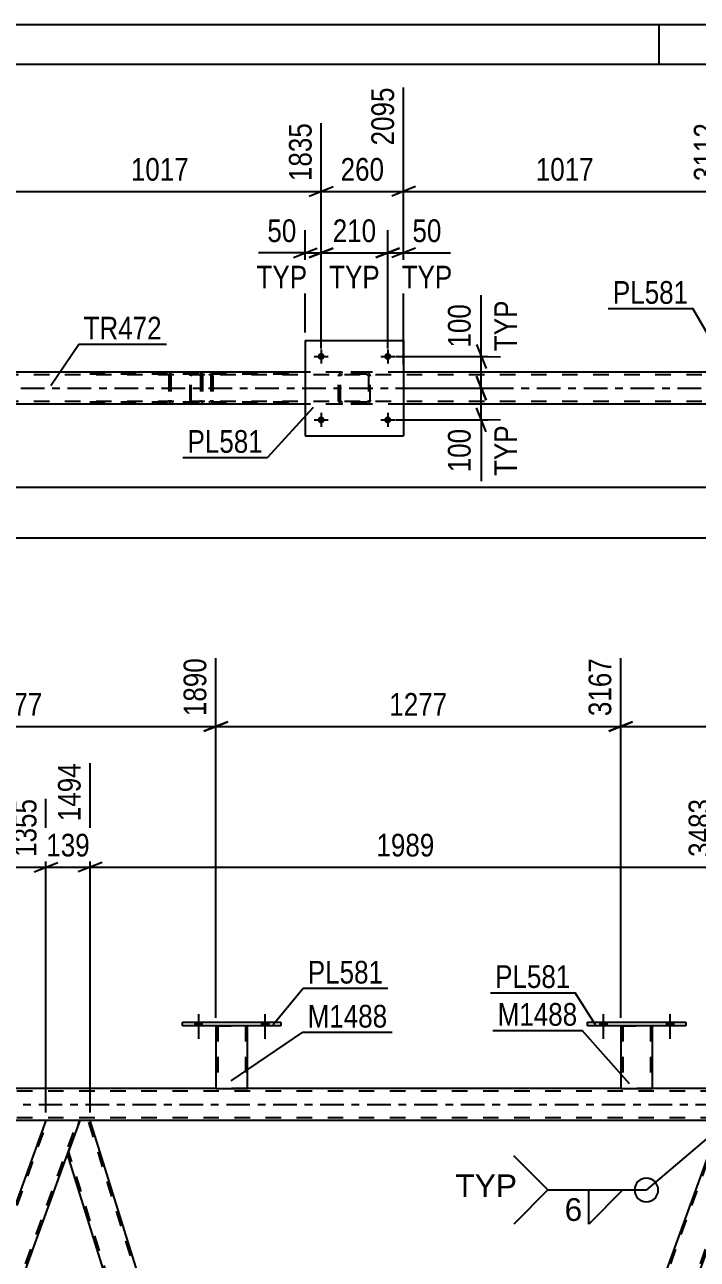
# Model space of a CAD drawing. Header units: millimetres. Extents: x 0 to 841, y 0 to 594.
# Drawn here: x 130.9 to 215.8, y 438.3 to 594 of the extents above; entities that cross this region are included whole.
import ezdxf

# ---------------------------------------------------------------- set-up
doc = ezdxf.new("R2010")
doc.units = ezdxf.units.MM
doc.linetypes.add('DXK_LINE_DOT2', pattern=[3.9198, 1.9599, -1.9599])
doc.linetypes.add('DXK_LINE_DOT3', pattern=[5.9187, 2.979, -0.9799, 0.9799, -0.9799])
doc.styles.add('Arial', font='ARIAL.TTF', dxfattribs={"height": 0.2})
doc.styles.add('Arial Narrow', font='ARIALN.TTF', dxfattribs={"height": 0.2})

# ---------------------------------------------------------------- blocks, each defined once
blk = doc.blocks.new('Unknown-814521729-1135')
at = {"color": 5, "linetype": 'Continuous'}
for p, q in [((841, 594), (0, 594)), ((211, 589), (211, 594)), ((836, 589), (5, 589))]:
    blk.add_line(p, q, dxfattribs=at)
blk = doc.blocks.new('Bolt-814521729-5165 - 4986')
at = {"linetype": 'Continuous'}
for points in [[(168.78, 544.17, -1), (167.9, 544.17, -1)], [(177.18, 544.17, -1), (176.3, 544.17, -1)]]:
    blk.add_hatch(color=1, dxfattribs=at).paths.add_polyline_path(points)
at = {"color": 1, "linetype": 'Continuous'}
for p, q in [((168.34, 545.05), (168.34, 543.29)), ((176.74, 545.05), (176.74, 543.29)), ((167.46, 544.17), (169.22, 544.17)), ((175.86, 544.17), (177.62, 544.17))]:
    blk.add_line(p, q, dxfattribs=at)
blk = doc.blocks.new('Part-814521729-5015 - 4986')
at = {"color": 7, "linetype": 'DXK_LINE_DOT2'}
for p, q in [((757.31, 549.85), (94.93, 549.85)), ((178.74, 550.17), (166.34, 550.17)), ((757.31, 546.49), (94.93, 546.49)), ((178.74, 546.17), (166.34, 546.17))]:
    blk.add_line(p, q, dxfattribs=at)
at = {"color": 2, "linetype": 'Continuous'}
for p, q in [((166.34, 550.17), (127.66, 550.17)), ((217.42, 550.17), (178.74, 550.17)), ((166.34, 546.17), (127.66, 546.17)), ((217.42, 546.17), (178.74, 546.17))]:
    blk.add_line(p, q, dxfattribs=at)
at = {"color": 7, "linetype": 'DXK_LINE_DOT3'}
blk.add_line((94.93, 548.17), (757.31, 548.17), dxfattribs=at)
blk = doc.blocks.new('Part-814521729-5076 - 4986')
at = {"color": 7, "linetype": 'DXK_LINE_DOT2'}
for p, q in [((151.84, 549.87), (151.82, 549.69)), ((151.82, 546.65), (151.82, 549.69)), ((151.9, 550.03), (151.84, 549.87)), ((151.99, 550.13), (151.9, 550.03)), ((151.96, 549.69), (151.97, 549.78)), ((151.96, 546.65), (151.96, 549.69)), ((151.97, 549.78), (152, 549.86)), ((152.09, 550.17), (151.99, 550.13)), ((152, 549.86), (152.04, 549.91)), ((152.04, 549.91), (152.09, 549.93)), ((164.25, 550.17), (152.09, 550.17)), ((164.25, 549.93), (152.09, 549.93)), ((153.37, 549.93), (153.37, 550.17)), ((154.37, 550.13), (154.18, 550.17)), ((154.18, 549.93), (154.28, 549.91)), ((154.28, 549.91), (154.36, 549.86)), ((154.36, 549.86), (154.41, 549.78)), ((154.41, 549.78), (154.43, 549.69)), ((154.43, 549.69), (154.43, 546.65)), ((154.66, 549.82), (154.65, 549.87)), ((154.68, 549.69), (154.66, 549.82)), ((154.68, 549.69), (154.68, 546.65)), ((151.82, 546.65), (151.84, 546.46)), ((151.84, 546.46), (151.9, 546.31)), ((151.97, 546.55), (151.96, 546.65)), ((152, 546.48), (151.97, 546.55)), ((152.04, 546.42), (152, 546.48)), ((152.09, 546.41), (152.04, 546.42)), ((164.25, 546.41), (152.09, 546.41)), ((153.37, 546.17), (153.37, 546.41)), ((154.28, 546.42), (154.18, 546.41)), ((154.36, 546.48), (154.28, 546.42)), ((154.41, 546.55), (154.36, 546.48)), ((154.43, 546.65), (154.41, 546.55)), ((154.65, 546.46), (154.67, 546.56)), ((154.67, 546.56), (154.68, 546.65)), ((151.9, 546.31), (151.99, 546.2)), ((151.99, 546.2), (152.09, 546.17)), ((164.25, 546.17), (152.09, 546.17)), ((154.18, 546.17), (154.37, 546.2))]:
    blk.add_line(p, q, dxfattribs=at)
blk.add_arc((154.2, 549.67), 0.492, 23.8494, 68.8059, dxfattribs=at)
blk = doc.blocks.new('Part-814521729-5083 - 4986')
at = {"color": 7, "linetype": 'DXK_LINE_DOT2'}
for p, q in [((152.86, 550.17), (137.87, 550.17)), ((152.86, 549.93), (137.87, 549.93)), ((149.14, 549.82), (149.11, 549.69)), ((149.11, 549.69), (149.11, 546.65)), ((149.15, 549.87), (149.14, 549.82)), ((149.37, 549.69), (149.39, 549.78)), ((149.37, 549.69), (149.37, 546.65)), ((149.39, 549.78), (149.44, 549.86)), ((149.62, 550.17), (149.43, 550.13)), ((149.44, 549.86), (149.52, 549.91)), ((149.52, 549.91), (149.62, 549.93)), ((153.05, 550.13), (152.86, 550.17)), ((152.86, 549.93), (152.95, 549.91)), ((152.95, 549.91), (153.04, 549.86)), ((153.04, 549.86), (153.09, 549.78)), ((153.09, 549.78), (153.11, 549.69)), ((153.11, 549.69), (153.11, 546.65)), ((153.34, 549.82), (153.33, 549.87)), ((153.37, 549.69), (153.34, 549.82)), ((153.37, 549.69), (153.37, 546.65)), ((152.86, 546.41), (137.87, 546.41)), ((149.11, 546.65), (149.13, 546.56)), ((149.13, 546.56), (149.15, 546.46)), ((149.39, 546.55), (149.37, 546.65)), ((149.44, 546.48), (149.39, 546.55)), ((149.52, 546.42), (149.44, 546.48)), ((149.62, 546.41), (149.52, 546.42)), ((152.95, 546.42), (152.86, 546.41)), ((153.04, 546.48), (152.95, 546.42)), ((153.09, 546.55), (153.04, 546.48)), ((153.11, 546.65), (153.09, 546.55)), ((153.33, 546.46), (153.35, 546.56)), ((153.35, 546.56), (153.37, 546.65)), ((152.86, 546.17), (137.87, 546.17)), ((149.43, 546.2), (149.62, 546.17)), ((152.86, 546.17), (153.05, 546.2))]:
    blk.add_line(p, q, dxfattribs=at)
for centre, start, end in [((149.6, 549.67), 110.7583, 155.68), ((152.88, 549.67), 24.32, 69.2417), ((149.6, 546.67), 204.32, 249.2417)]:
    blk.add_arc(centre, 0.496, start, end, dxfattribs=at)
blk = doc.blocks.new('Bolt-814521729-5164 - 4986')
at = {"linetype": 'Continuous'}
for points in [[(168.78, 552.17, -1), (167.9, 552.17, -1)], [(177.18, 552.17, -1), (176.3, 552.17, -1)]]:
    blk.add_hatch(color=1, dxfattribs=at).paths.add_polyline_path(points)
at = {"color": 1, "linetype": 'Continuous'}
for p, q in [((168.34, 553.05), (168.34, 551.29)), ((176.74, 553.05), (176.74, 551.29)), ((167.46, 552.17), (169.22, 552.17)), ((175.86, 552.17), (177.62, 552.17))]:
    blk.add_line(p, q, dxfattribs=at)
blk = doc.blocks.new('Part-814521729-5126 - 4986')
at = {"color": 7, "linetype": 'DXK_LINE_DOT2'}
for p, q in [((170.54, 549.69), (170.58, 549.87)), ((170.58, 549.87), (170.54, 549.69)), ((170.54, 546.65), (170.54, 549.69)), ((170.78, 549.69), (170.8, 549.78)), ((170.78, 546.65), (170.78, 549.69)), ((170.8, 549.78), (170.85, 549.86)), ((170.84, 550.13), (171.02, 550.17)), ((171.02, 550.17), (170.84, 550.13)), ((170.85, 549.86), (170.93, 549.91)), ((170.93, 549.91), (171.02, 549.93)), ((174.06, 550.17), (171.02, 550.17)), ((174.06, 549.93), (171.02, 549.93)), ((174.06, 550.17), (174.24, 550.13)), ((174.24, 550.13), (174.06, 550.17)), ((174.06, 549.93), (174.15, 549.91)), ((174.15, 549.91), (174.23, 549.86)), ((174.23, 549.86), (174.28, 549.78)), ((174.28, 549.78), (174.3, 549.69)), ((174.3, 549.69), (174.3, 546.65)), ((174.5, 549.87), (174.54, 549.69)), ((174.54, 549.69), (174.5, 549.87)), ((174.54, 546.65), (174.54, 549.69)), ((170.58, 546.46), (170.54, 546.65)), ((170.54, 546.65), (170.58, 546.46)), ((170.8, 546.55), (170.78, 546.65)), ((170.85, 546.48), (170.8, 546.55)), ((170.93, 546.42), (170.85, 546.48)), ((171.02, 546.41), (170.93, 546.42)), ((174.06, 546.41), (171.02, 546.41)), ((174.15, 546.42), (174.06, 546.41)), ((174.23, 546.48), (174.15, 546.42)), ((174.28, 546.55), (174.23, 546.48)), ((174.3, 546.65), (174.28, 546.55)), ((174.54, 546.65), (174.5, 546.46)), ((174.5, 546.46), (174.54, 546.65)), ((171.02, 546.17), (170.84, 546.2)), ((170.84, 546.2), (171.02, 546.17)), ((174.06, 546.17), (171.02, 546.17)), ((174.24, 546.2), (174.06, 546.17)), ((174.06, 546.17), (174.24, 546.2))]:
    blk.add_line(p, q, dxfattribs=at)
at = {"color": 7, "linetype": 'DXK_LINE_DOT3'}
blk.add_line((172.54, 548.17), (172.54, 548.17), dxfattribs=at)
at = {"color": 7, "linetype": 'DXK_LINE_DOT2'}
for centre, start, end in [((171.02, 549.69), 112.5, 157.5), ((171.02, 549.69), 112.5, 157.5), ((174.06, 549.69), 22.5, 67.5), ((174.06, 549.69), 22.5, 67.5), ((171.02, 546.65), 202.5, 247.5), ((171.02, 546.65), 202.5, 247.5), ((174.06, 546.65), 292.5, 337.5), ((174.06, 546.65), 292.5, 337.5)]:
    blk.add_arc(centre, 0.48, start, end, dxfattribs=at)
blk = doc.blocks.new('Part-814521729-5157 - 4986')
at = {"color": 2, "linetype": 'Continuous'}
for p, q in [((166.34, 554.17), (166.34, 542.17)), ((166.34, 554.17), (178.74, 554.17)), ((178.74, 554.17), (178.74, 542.17)), ((166.34, 542.17), (178.74, 542.17))]:
    blk.add_line(p, q, dxfattribs=at)
blk = doc.blocks.new('Bolt-814521729-3275 - 3269')
at = {"linetype": 'Continuous'}
for points in [[(152.41, 467.76), (153.29, 467.76), (153.29, 468.24), (152.41, 468.24)], [(160.81, 467.76), (161.69, 467.76), (161.69, 468.24), (160.81, 468.24)]]:
    blk.add_hatch(color=1, dxfattribs=at).paths.add_polyline_path(points)
at = {"color": 1, "linetype": 'Continuous'}
for p, q in [((152.85, 469.24), (152.85, 466.12)), ((161.25, 469.24), (161.25, 466.12)), ((152.41, 468.24), (152.41, 467.76)), ((153.29, 468.24), (153.29, 467.76)), ((160.81, 468.24), (160.81, 467.76)), ((161.69, 468.24), (161.69, 467.76))]:
    blk.add_line(p, q, dxfattribs=at)
blk = doc.blocks.new('Bolt-814521729-3274 - 3269')
at = {"linetype": 'Continuous'}
for points in [[(152.41, 467.76), (153.29, 467.76), (153.29, 468.24), (152.41, 468.24)], [(160.81, 467.76), (161.69, 467.76), (161.69, 468.24), (160.81, 468.24)]]:
    blk.add_hatch(color=1, dxfattribs=at).paths.add_polyline_path(points)
at = {"color": 1, "linetype": 'Continuous'}
for p, q in [((152.85, 469.24), (152.85, 466.12)), ((161.25, 469.24), (161.25, 466.12)), ((152.41, 468.24), (152.41, 467.76)), ((153.29, 468.24), (153.29, 467.76)), ((160.81, 468.24), (160.81, 467.76)), ((161.69, 468.24), (161.69, 467.76))]:
    blk.add_line(p, q, dxfattribs=at)
blk = doc.blocks.new('Bolt-814521729-3276 - 3269')
at = {"linetype": 'Continuous'}
for points in [[(203.5, 467.76), (204.38, 467.76), (204.38, 468.24), (203.5, 468.24)], [(211.9, 467.76), (212.78, 467.76), (212.78, 468.24), (211.9, 468.24)]]:
    blk.add_hatch(color=1, dxfattribs=at).paths.add_polyline_path(points)
at = {"color": 1, "linetype": 'Continuous'}
for p, q in [((203.94, 469.24), (203.94, 466.12)), ((212.34, 469.24), (212.34, 466.12)), ((203.5, 468.24), (203.5, 467.76)), ((204.38, 468.24), (204.38, 467.76)), ((211.9, 468.24), (211.9, 467.76)), ((212.78, 468.24), (212.78, 467.76))]:
    blk.add_line(p, q, dxfattribs=at)
blk = doc.blocks.new('Bolt-814521729-3277 - 3269')
at = {"linetype": 'Continuous'}
for points in [[(203.5, 467.76), (204.38, 467.76), (204.38, 468.24), (203.5, 468.24)], [(211.9, 467.76), (212.78, 467.76), (212.78, 468.24), (211.9, 468.24)]]:
    blk.add_hatch(color=1, dxfattribs=at).paths.add_polyline_path(points)
at = {"color": 1, "linetype": 'Continuous'}
for p, q in [((203.94, 469.24), (203.94, 466.12)), ((212.34, 469.24), (212.34, 466.12)), ((203.5, 468.24), (203.5, 467.76)), ((204.38, 468.24), (204.38, 467.76)), ((211.9, 468.24), (211.9, 467.76)), ((212.78, 468.24), (212.78, 467.76))]:
    blk.add_line(p, q, dxfattribs=at)
blk = doc.blocks.new('Part-814521729-3349 - 3269')
at = {"color": 2, "linetype": 'Continuous'}
for p, q in [((150.85, 468.24), (163.25, 468.24)), ((150.85, 467.76), (150.85, 468.24)), ((163.25, 467.76), (150.85, 467.76)), ((163.25, 468.24), (163.25, 467.76))]:
    blk.add_line(p, q, dxfattribs=at)
blk = doc.blocks.new('Part-814521729-3359 - 3269')
at = {"color": 2, "linetype": 'Continuous'}
for p, q in [((201.94, 468.24), (214.34, 468.24)), ((201.94, 467.76), (201.94, 468.24)), ((214.34, 467.76), (201.94, 467.76)), ((214.34, 468.24), (214.34, 467.76))]:
    blk.add_line(p, q, dxfattribs=at)
blk = doc.blocks.new('Part-814521729-3354 - 3269')
at = {"color": 2, "linetype": 'Continuous'}
for p, q in [((155.05, 467.76), (155.05, 459.85)), ((159.05, 459.85), (159.05, 467.76)), ((155.05, 459.85), (159.05, 459.85))]:
    blk.add_line(p, q, dxfattribs=at)
at = {"color": 7, "linetype": 'DXK_LINE_DOT2'}
for p, q in [((155.05, 467.76), (159.05, 467.76)), ((155.05, 467.76), (155.05, 467.76)), ((155.05, 467.76), (155.05, 467.76)), ((155.29, 467.76), (155.29, 459.85)), ((158.81, 467.76), (158.81, 459.85)), ((159.05, 467.76), (159.05, 467.76)), ((159.05, 467.76), (159.05, 467.76)), ((158.76, 459.85), (158.8, 459.85)), ((158.76, 459.85), (158.8, 459.85)), ((158.8, 459.85), (158.81, 459.85)), ((158.8, 459.85), (158.81, 459.85))]:
    blk.add_line(p, q, dxfattribs=at)
blk = doc.blocks.new('Part-814521729-3364 - 3269')
at = {"color": 2, "linetype": 'Continuous'}
for p, q in [((206.14, 467.76), (206.14, 459.85)), ((210.14, 459.85), (210.14, 467.76)), ((206.14, 459.85), (210.14, 459.85))]:
    blk.add_line(p, q, dxfattribs=at)
at = {"color": 7, "linetype": 'DXK_LINE_DOT2'}
for p, q in [((206.14, 467.76), (210.14, 467.76)), ((206.14, 467.76), (206.14, 467.76)), ((206.14, 467.76), (206.14, 467.76)), ((206.38, 467.76), (206.38, 459.85)), ((209.9, 467.76), (209.9, 459.85)), ((210.14, 467.76), (210.14, 467.76)), ((210.14, 467.76), (210.14, 467.76)), ((209.84, 459.85), (209.88, 459.85)), ((209.84, 459.85), (209.88, 459.85)), ((209.88, 459.85), (209.9, 459.85)), ((209.88, 459.85), (209.9, 459.85))]:
    blk.add_line(p, q, dxfattribs=at)
blk = doc.blocks.new('Part-814521729-3756 - 3269')
at = {"color": 2, "linetype": 'Continuous'}
for p, q in [((133.63, 455.85), (89.51, 334.63)), ((137.88, 455.85), (133.63, 455.85)), ((93.76, 334.63), (136.34, 451.6))]:
    blk.add_line(p, q, dxfattribs=at)
at = {"color": 7, "linetype": 'DXK_LINE_DOT2'}
for p, q in [((89.76, 334.63), (133.88, 455.85)), ((93.51, 334.63), (137.63, 455.85)), ((136.34, 451.6), (137.88, 455.85)), ((89.51, 334.63), (93.76, 334.63))]:
    blk.add_line(p, q, dxfattribs=at)
blk = doc.blocks.new('Part-814521729-3594 - 3269')
at = {"color": 7, "linetype": 'DXK_LINE_DOT2'}
for p, q in [((174.89, 334.63), (219.02, 455.85)), ((178.64, 334.63), (222.76, 455.85)), ((221.47, 451.6), (223.02, 455.85)), ((174.64, 334.63), (176.4, 339.45)), ((178.9, 334.63), (180.65, 339.45)), ((178.9, 334.63), (174.64, 334.63))]:
    blk.add_line(p, q, dxfattribs=at)
at = {"color": 2, "linetype": 'Continuous'}
for p, q in [((218.76, 455.85), (176.4, 339.45)), ((223.02, 455.85), (218.76, 455.85)), ((180.65, 339.45), (221.47, 451.6))]:
    blk.add_line(p, q, dxfattribs=at)
blk = doc.blocks.new('Part-814521729-3675 - 3269')
at = {"color": 7, "linetype": 'DXK_LINE_DOT2'}
for p, q in [((743.42, 459.53), (79.44, 459.53)), ((159.05, 459.85), (155.05, 459.85)), ((210.14, 459.85), (206.14, 459.85)), ((743.42, 456.17), (79.44, 456.17)), ((139.2, 455.85), (133.63, 455.85))]:
    blk.add_line(p, q, dxfattribs=at)
at = {"color": 2, "linetype": 'Continuous'}
for p, q in [((155.05, 459.85), (107.97, 459.85)), ((206.14, 459.85), (159.05, 459.85)), ((257.22, 459.85), (210.14, 459.85)), ((133.63, 455.85), (79.44, 455.85)), ((218.76, 455.85), (139.2, 455.85))]:
    blk.add_line(p, q, dxfattribs=at)
at = {"color": 7, "linetype": 'DXK_LINE_DOT3'}
blk.add_line((79.44, 457.85), (743.42, 457.85), dxfattribs=at)
blk = doc.blocks.new('Part-814521729-3761 - 3269')
at = {"color": 2, "linetype": 'Continuous'}
for p, q in [((137.88, 455.85), (136.34, 451.6)), ((139.2, 455.85), (137.88, 455.85)), ((175.48, 339.45), (139.2, 455.85)), ((171.29, 339.45), (136.34, 451.6))]:
    blk.add_line(p, q, dxfattribs=at)
at = {"color": 7, "linetype": 'DXK_LINE_DOT2'}
for p, q in [((175.77, 337.73), (138.95, 455.85)), ((173.05, 334.63), (136.47, 451.97)), ((172.79, 334.63), (171.29, 339.45)), ((175.9, 338.1), (175.48, 339.45)), ((174.64, 334.63), (175.9, 338.1)), ((172.79, 334.63), (174.64, 334.63))]:
    blk.add_line(p, q, dxfattribs=at)
blk = doc.blocks.new('StraightDimension-814521729-5855 - 4986')
at = {"color": 7, "linetype": 'Continuous'}
blk.add_line((94.29, 529.32), (795.07, 529.32), dxfattribs=at)
blk = doc.blocks.new('StraightDimension-814521729-9130 - 4986')
at = {"color": 7, "linetype": 'Continuous'}
blk.add_line((94.93, 535.69), (794.43, 535.69), dxfattribs=at)
blk = doc.blocks.new('StraightDimension-814521729-9766 - 4986')
at = {"color": 7, "linetype": 'Continuous'}
for p, q in [((178.74, 551.17), (178.74, 586.09)), ((219.42, 553.17), (219.42, 581.59)), ((180.24, 573.58), (177.24, 572.38)), ((178.74, 572.98), (219.42, 572.98)), ((217.92, 572.38), (220.92, 573.58))]:
    blk.add_line(p, q, dxfattribs=at)
at = {"color": 0, "linetype": 'Continuous'}
blk.add_wipeout([(218.82, 582.19), (214.62, 582.19), (214.62, 573.68), (218.82, 573.68)], dxfattribs=at)
at = {"color": 0}
blk.add_wipeout([(203.34, 573.73), (203.34, 577.93), (194.82, 577.93), (194.82, 573.73)], dxfattribs=at)
at = {"color": 3, "linetype": 'Continuous', "style": 'Arial Narrow'}
blk.add_text('3112', height=2.863, rotation=90.0002, dxfattribs=at).set_placement((218.22, 574.28))
at = {"color": 3, "style": 'Arial Narrow'}
blk.add_text('1017', height=2.863, dxfattribs=at).set_placement((195.42, 574.33))
blk = doc.blocks.new('StraightDimension-814521729-9767 - 4986')
at = {"color": 7, "linetype": 'Continuous'}
for p, q in [((178.74, 551.17), (178.74, 586.09)), ((168.34, 553.17), (168.34, 581.59)), ((166.84, 572.38), (169.84, 573.58)), ((168.34, 572.98), (178.74, 572.98)), ((180.24, 573.58), (177.24, 572.38))]:
    blk.add_line(p, q, dxfattribs=at)
at = {"color": 0}
blk.add_wipeout([(176.88, 573.73), (176.88, 577.93), (170.2, 577.93), (170.2, 573.73)], dxfattribs=at)
at = {"color": 3, "style": 'Arial Narrow'}
blk.add_text('260', height=2.863, dxfattribs=at).set_placement((170.8, 574.33))
at = {"color": 0, "linetype": 'Continuous'}
blk.add_wipeout([(178.14, 586.69), (173.94, 586.69), (173.94, 578.18), (178.14, 578.18)], dxfattribs=at)
at = {"color": 3, "linetype": 'Continuous', "style": 'Arial Narrow'}
blk.add_text('2095', height=2.863, rotation=90.0002, dxfattribs=at).set_placement((177.54, 578.78))
blk = doc.blocks.new('StraightDimension-814521729-9768 - 4986')
at = {"color": 7, "linetype": 'Continuous'}
for p, q in [((127.66, 550.85), (127.66, 584.27)), ((168.34, 553.17), (168.34, 581.59)), ((129.16, 573.58), (126.16, 572.38)), ((127.66, 572.98), (168.34, 572.98)), ((166.84, 572.38), (169.84, 573.58))]:
    blk.add_line(p, q, dxfattribs=at)
at = {"color": 0, "linetype": 'Continuous'}
blk.add_wipeout([(167.74, 582.19), (163.54, 582.19), (163.54, 573.68), (167.74, 573.68)], dxfattribs=at)
at = {"color": 0}
blk.add_wipeout([(152.26, 573.73), (152.26, 577.93), (143.74, 577.93), (143.74, 573.73)], dxfattribs=at)
at = {"color": 3, "linetype": 'Continuous', "style": 'Arial Narrow'}
blk.add_text('1835', height=2.863, rotation=90.0002, dxfattribs=at).set_placement((167.14, 574.28))
at = {"color": 3, "style": 'Arial Narrow'}
blk.add_text('1017', height=2.863, dxfattribs=at).set_placement((144.34, 574.33))
blk = doc.blocks.new('StraightDimension-814521729-12012 - 4986')
at = {"color": 7, "linetype": 'Continuous'}
for p, q in [((176.74, 553.17), (176.74, 568.09)), ((178.74, 555.17), (178.74, 568.09)), ((175.24, 564.64), (178.24, 565.84)), ((176.74, 565.24), (178.74, 565.24)), ((180.24, 565.84), (177.24, 564.64))]:
    blk.add_line(p, q, dxfattribs=at)
at = {"color": 0}
blk.add_wipeout([(184.12, 565.99), (184.12, 570.19), (179.26, 570.19), (179.26, 565.99)], dxfattribs=at)
at = {"color": 0, "linetype": 'Continuous'}
blk.add_wipeout([(185.49, 560.14), (185.49, 564.34), (177.9, 564.34), (177.9, 560.14)], dxfattribs=at)
at = {"color": 7, "linetype": 'Continuous'}
blk.add_line((178.74, 565.24), (184.65, 565.24), dxfattribs=at)
blk.add_line((178.74, 565.24), (184.65, 565.24), dxfattribs=at)
at = {"color": 3, "style": 'Arial Narrow'}
blk.add_text('50', height=2.863, dxfattribs=at).set_placement((179.86, 566.59))
at = {"color": 3, "linetype": 'Continuous', "style": 'Arial Narrow'}
blk.add_text('TYP', height=2.863, dxfattribs=at).set_placement((178.5, 560.74))
blk = doc.blocks.new('StraightDimension-814521729-12013 - 4986')
at = {"color": 7, "linetype": 'Continuous'}
for p, q in [((168.34, 553.17), (168.34, 568.09)), ((176.74, 553.17), (176.74, 568.09)), ((166.84, 564.64), (169.84, 565.84)), ((168.34, 565.24), (176.74, 565.24)), ((178.24, 565.84), (175.24, 564.64))]:
    blk.add_line(p, q, dxfattribs=at)
at = {"color": 0}
blk.add_wipeout([(175.88, 565.99), (175.88, 570.19), (169.2, 570.19), (169.2, 565.99)], dxfattribs=at)
at = {"color": 0, "linetype": 'Continuous'}
blk.add_wipeout([(176.33, 560.14), (176.33, 564.34), (168.75, 564.34), (168.75, 560.14)], dxfattribs=at)
at = {"color": 3, "style": 'Arial Narrow'}
blk.add_text('210', height=2.863, dxfattribs=at).set_placement((169.8, 566.59))
at = {"color": 3, "linetype": 'Continuous', "style": 'Arial Narrow'}
blk.add_text('TYP', height=2.863, dxfattribs=at).set_placement((169.35, 560.74))
blk = doc.blocks.new('StraightDimension-814521729-12014 - 4986')
at = {"color": 7, "linetype": 'Continuous'}
for p, q in [((166.34, 555.17), (166.34, 568.09)), ((168.34, 553.17), (168.34, 568.09)), ((164.84, 564.64), (167.84, 565.84)), ((166.34, 565.24), (168.34, 565.24)), ((169.84, 565.84), (166.84, 564.64))]:
    blk.add_line(p, q, dxfattribs=at)
at = {"color": 0}
blk.add_wipeout([(165.81, 565.99), (165.81, 570.19), (160.96, 570.19), (160.96, 565.99)], dxfattribs=at)
at = {"color": 0, "linetype": 'Continuous'}
blk.add_wipeout([(167.18, 560.14), (167.18, 564.34), (159.59, 564.34), (159.59, 560.14)], dxfattribs=at)
at = {"color": 7, "linetype": 'Continuous'}
blk.add_line((166.34, 565.24), (160.43, 565.24), dxfattribs=at)
blk.add_line((166.34, 565.24), (160.43, 565.24), dxfattribs=at)
at = {"color": 3, "style": 'Arial Narrow'}
blk.add_text('50', height=2.863, dxfattribs=at).set_placement((161.56, 566.59))
at = {"color": 3, "linetype": 'Continuous', "style": 'Arial Narrow'}
blk.add_text('TYP', height=2.863, dxfattribs=at).set_placement((160.19, 560.74))
blk = doc.blocks.new('StraightDimension-814521729-12057 - 4986')
at = {"color": 7, "linetype": 'Continuous'}
for p, q in [((187.95, 553.67), (189.15, 550.67)), ((177.74, 552.17), (190.95, 552.17)), ((188.55, 548.17), (188.55, 552.17)), ((189.15, 546.67), (187.95, 549.67)), ((177.74, 548.17), (190.95, 548.17))]:
    blk.add_line(p, q, dxfattribs=at)
at = {"color": 0}
blk.add_wipeout([(187.8, 559.38), (183.6, 559.38), (183.6, 552.69), (187.8, 552.69)], dxfattribs=at)
at = {"color": 0, "linetype": 'Continuous'}
blk.add_wipeout([(193.65, 559.83), (189.45, 559.83), (189.45, 552.24), (193.65, 552.24)], dxfattribs=at)
at = {"color": 7, "linetype": 'Continuous'}
blk.add_line((188.55, 552.17), (188.55, 559.9), dxfattribs=at)
blk.add_line((188.55, 552.17), (188.55, 559.9), dxfattribs=at)
at = {"color": 3, "linetype": 'Continuous', "style": 'Arial Narrow'}
blk.add_text('TYP', height=2.863, rotation=90.0002, dxfattribs=at).set_placement((193.05, 552.84))
at = {"color": 3, "style": 'Arial Narrow'}
blk.add_text('100', height=2.863, rotation=90.0002, dxfattribs=at).set_placement((187.2, 553.29))
blk = doc.blocks.new('StraightDimension-814521729-12058 - 4986')
at = {"color": 7, "linetype": 'Continuous'}
for p, q in [((187.95, 549.67), (189.15, 546.67)), ((177.74, 548.17), (190.95, 548.17)), ((188.55, 544.17), (188.55, 548.17)), ((189.15, 542.67), (187.95, 545.67)), ((177.74, 544.17), (190.95, 544.17))]:
    blk.add_line(p, q, dxfattribs=at)
at = {"color": 0}
blk.add_wipeout([(187.8, 543.64), (183.6, 543.64), (183.6, 536.96), (187.8, 536.96)], dxfattribs=at)
at = {"color": 0, "linetype": 'Continuous'}
blk.add_wipeout([(193.65, 544.09), (189.45, 544.09), (189.45, 536.5), (193.65, 536.5)], dxfattribs=at)
at = {"color": 7, "linetype": 'Continuous'}
blk.add_line((188.55, 544.17), (188.55, 536.43), dxfattribs=at)
blk.add_line((188.55, 544.17), (188.55, 536.43), dxfattribs=at)
at = {"color": 3, "linetype": 'Continuous', "style": 'Arial Narrow'}
blk.add_text('TYP', height=2.863, rotation=90.0002, dxfattribs=at).set_placement((193.05, 537.1))
at = {"color": 3, "style": 'Arial Narrow'}
blk.add_text('100', height=2.863, rotation=90.0002, dxfattribs=at).set_placement((187.2, 537.56))
blk = doc.blocks.new('StraightDimension-814521729-7965 - 3269')
at = {"color": 7, "linetype": 'Continuous'}
for p, q in [((155.05, 468.76), (155.05, 514.14)), ((103.97, 468.76), (103.97, 512.31)), ((105.47, 506.12), (102.47, 504.92)), ((153.55, 504.92), (156.55, 506.12)), ((103.97, 505.52), (155.05, 505.52))]:
    blk.add_line(p, q, dxfattribs=at)
at = {"color": 0, "linetype": 'Continuous'}
blk.add_wipeout([(154.45, 514.74), (150.25, 514.74), (150.25, 506.22), (154.45, 506.22)], dxfattribs=at)
at = {"color": 0}
blk.add_wipeout([(133.77, 506.27), (133.77, 510.47), (125.26, 510.47), (125.26, 506.27)], dxfattribs=at)
at = {"color": 3, "linetype": 'Continuous', "style": 'Arial Narrow'}
blk.add_text('1890', height=2.863, rotation=90.0002, dxfattribs=at).set_placement((153.85, 506.82))
at = {"color": 3, "style": 'Arial Narrow'}
blk.add_text('1277', height=2.863, dxfattribs=at).set_placement((125.86, 506.87))
blk = doc.blocks.new('StraightDimension-814521729-13264 - 3269')
at = {"color": 7, "linetype": 'Continuous'}
for p, q in [((133.63, 456.85), (133.63, 496.38)), ((79.44, 465.35), (79.44, 490.89)), ((80.94, 488.37), (77.94, 487.17)), ((79.44, 487.77), (133.63, 487.77)), ((132.13, 487.17), (135.13, 488.37))]:
    blk.add_line(p, q, dxfattribs=at)
at = {"color": 0, "linetype": 'Continuous'}
for points in [[(133.03, 496.98), (128.83, 496.98), (128.83, 488.47), (133.03, 488.47)], [(78.84, 491.49), (74.64, 491.49), (74.64, 488.47), (78.84, 488.47)]]:
    blk.add_wipeout(points, dxfattribs=at)
at = {"color": 0}
blk.add_wipeout([(110.79, 488.52), (110.79, 492.72), (102.28, 492.72), (102.28, 488.52)], dxfattribs=at)
at = {"color": 3, "linetype": 'Continuous', "style": 'Arial Narrow'}
for s, height, p in [('1355', 2.863, (132.43, 489.07)), ('0', 2.86, (78.24, 489.07))]:
    blk.add_text(s, height=height, rotation=90.0002, dxfattribs=at).set_placement(p)
at = {"color": 3, "style": 'Arial Narrow'}
blk.add_text('1355', height=2.863, dxfattribs=at).set_placement((102.88, 489.12))
blk = doc.blocks.new('StraightDimension-814521729-4146 - 3269')
at = {"color": 7, "linetype": 'Continuous'}
for p, q in [((31.44, 467.22), (30.24, 470.22)), ((81, 468.72), (27.99, 468.72)), ((30.84, 324.25), (30.84, 468.72)), ((30.24, 325.75), (31.44, 322.75)), ((167.16, 324.25), (27.99, 324.25))]:
    blk.add_line(p, q, dxfattribs=at)
at = {"color": 0}
blk.add_wipeout([(30.09, 400.74), (25.89, 400.74), (25.89, 392.23), (30.09, 392.23)], dxfattribs=at)
at = {"color": 3, "style": 'Arial Narrow'}
blk.add_text('3612', height=2.863, rotation=90.0002, dxfattribs=at).set_placement((29.49, 392.83))
blk = doc.blocks.new('StraightDimension-814521729-7963 - 3269')
at = {"color": 7, "linetype": 'Continuous'}
for p, q in [((206.14, 468.76), (206.14, 514.14)), ((257.22, 468.76), (257.22, 514.14)), ((207.64, 506.12), (204.64, 504.92)), ((255.72, 504.92), (258.72, 506.12)), ((206.14, 505.52), (257.22, 505.52))]:
    blk.add_line(p, q, dxfattribs=at)
at = {"color": 0, "linetype": 'Continuous'}
blk.add_wipeout([(256.62, 514.74), (252.42, 514.74), (252.42, 506.22), (256.62, 506.22)], dxfattribs=at)
at = {"color": 0}
blk.add_wipeout([(235.93, 506.27), (235.93, 510.47), (227.42, 510.47), (227.42, 506.27)], dxfattribs=at)
at = {"color": 3, "linetype": 'Continuous', "style": 'Arial Narrow'}
blk.add_text('4444', height=2.863, rotation=90.0002, dxfattribs=at).set_placement((256.02, 506.82))
at = {"color": 3, "style": 'Arial Narrow'}
blk.add_text('1277', height=2.863, dxfattribs=at).set_placement((228.02, 506.87))
blk = doc.blocks.new('StraightDimension-814521729-7964 - 3269')
at = {"color": 7, "linetype": 'Continuous'}
for p, q in [((155.05, 468.76), (155.05, 514.14)), ((206.14, 468.76), (206.14, 514.14)), ((156.55, 506.12), (153.55, 504.92)), ((204.64, 504.92), (207.64, 506.12)), ((155.05, 505.52), (206.14, 505.52))]:
    blk.add_line(p, q, dxfattribs=at)
at = {"color": 0, "linetype": 'Continuous'}
blk.add_wipeout([(205.54, 514.74), (201.34, 514.74), (201.34, 506.22), (205.54, 506.22)], dxfattribs=at)
at = {"color": 0}
blk.add_wipeout([(184.85, 506.27), (184.85, 510.47), (176.34, 510.47), (176.34, 506.27)], dxfattribs=at)
at = {"color": 3, "linetype": 'Continuous', "style": 'Arial Narrow'}
blk.add_text('3167', height=2.863, rotation=90.0002, dxfattribs=at).set_placement((204.94, 506.82))
at = {"color": 3, "style": 'Arial Narrow'}
blk.add_text('1277', height=2.863, dxfattribs=at).set_placement((176.94, 506.87))
blk = doc.blocks.new('StraightDimension-814521729-13262 - 3269')
at = {"color": 7, "linetype": 'Continuous'}
for p, q in [((139.2, 456.85), (139.2, 500.88)), ((218.76, 456.85), (218.76, 496.38)), ((140.7, 488.37), (137.7, 487.17)), ((139.2, 487.77), (218.76, 487.77)), ((217.26, 487.17), (220.26, 488.37))]:
    blk.add_line(p, q, dxfattribs=at)
at = {"color": 0, "linetype": 'Continuous'}
blk.add_wipeout([(218.16, 496.98), (213.96, 496.98), (213.96, 488.47), (218.16, 488.47)], dxfattribs=at)
at = {"color": 0}
blk.add_wipeout([(183.24, 488.52), (183.24, 492.72), (174.72, 492.72), (174.72, 488.52)], dxfattribs=at)
at = {"color": 3, "linetype": 'Continuous', "style": 'Arial Narrow'}
blk.add_text('3483', height=2.863, rotation=90.0002, dxfattribs=at).set_placement((217.56, 489.07))
at = {"color": 3, "style": 'Arial Narrow'}
blk.add_text('1989', height=2.863, dxfattribs=at).set_placement((175.32, 489.12))
blk = doc.blocks.new('StraightDimension-814521729-13263 - 3269')
at = {"color": 7, "linetype": 'Continuous'}
for p, q in [((139.2, 456.85), (139.2, 500.88)), ((133.63, 456.85), (133.63, 496.38)), ((132.13, 487.17), (135.13, 488.37)), ((133.63, 487.77), (139.2, 487.77)), ((140.7, 488.37), (137.7, 487.17))]:
    blk.add_line(p, q, dxfattribs=at)
at = {"color": 0}
blk.add_wipeout([(139.75, 488.52), (139.75, 492.72), (133.07, 492.72), (133.07, 488.52)], dxfattribs=at)
at = {"color": 3, "style": 'Arial Narrow'}
blk.add_text('139', height=2.863, dxfattribs=at).set_placement((133.67, 489.12))
at = {"color": 0, "linetype": 'Continuous'}
blk.add_wipeout([(138.6, 501.48), (134.4, 501.48), (134.4, 492.97), (138.6, 492.97)], dxfattribs=at)
at = {"color": 3, "linetype": 'Continuous', "style": 'Arial Narrow'}
blk.add_text('1494', height=2.863, rotation=90.0002, dxfattribs=at).set_placement((138, 493.57))
blk = doc.blocks.new('Mark-814521729-5011 - 4986')
at = {"color": 0}
blk.add_wipeout([(148.24, 554.31), (148.24, 557.31), (138.37, 557.31), (138.37, 554.31)], dxfattribs=at)
blk.add_wipeout([(148.24, 554.31), (148.24, 557.31), (138.37, 557.31), (138.37, 554.31)], dxfattribs=at)
at = {"color": 30, "linetype": 'Continuous'}
for p, q in [((134.25, 548.51), (137.77, 553.71)), ((137.77, 553.71), (148.84, 553.71))]:
    blk.add_line(p, q, dxfattribs=at)
at = {"color": 3, "style": 'Arial Narrow'}
blk.add_text('TR472', height=2.863, dxfattribs=at).set_placement((138.37, 554.31))
blk = doc.blocks.new('Mark-814521729-5153 - 4986')
at = {"color": 0}
blk.add_wipeout([(160.99, 540.02), (160.99, 543.02), (151.49, 543.02), (151.49, 540.02)], dxfattribs=at)
blk.add_wipeout([(160.99, 540.02), (160.99, 543.02), (151.49, 543.02), (151.49, 540.02)], dxfattribs=at)
at = {"color": 30, "linetype": 'Continuous'}
for p in [(167.34, 545.75), (150.89, 539.42)]:
    blk.add_line(p, (161.59, 539.42), dxfattribs=at)
at = {"color": 3, "style": 'Arial Narrow'}
blk.add_text('PL581', height=2.863, dxfattribs=at).set_placement((151.49, 540.02))
blk = doc.blocks.new('Mark-814521729-5127 - 4986')
at = {"color": 0}
blk.add_wipeout([(214.65, 558.81), (214.65, 561.81), (205.15, 561.81), (205.15, 558.81)], dxfattribs=at)
blk.add_wipeout([(214.65, 558.81), (214.65, 561.81), (205.15, 561.81), (205.15, 558.81)], dxfattribs=at)
at = {"color": 30, "linetype": 'Continuous'}
for p in [(204.55, 558.21), (218.25, 553.02)]:
    blk.add_line(p, (215.25, 558.21), dxfattribs=at)
at = {"color": 3, "style": 'Arial Narrow'}
blk.add_text('PL581', height=2.863, dxfattribs=at).set_placement((205.15, 558.81))
blk = doc.blocks.new('Mark-814521729-3345 - 3269')
at = {"color": 0}
blk.add_wipeout([(176.16, 473.1), (176.16, 476.1), (166.66, 476.1), (166.66, 473.1)], dxfattribs=at)
blk.add_wipeout([(176.16, 473.1), (176.16, 476.1), (166.66, 476.1), (166.66, 473.1)], dxfattribs=at)
at = {"color": 30, "linetype": 'Continuous'}
for p, q in [((162.28, 467.94), (166.06, 472.5)), ((166.06, 472.5), (176.76, 472.5))]:
    blk.add_line(p, q, dxfattribs=at)
at = {"color": 3, "style": 'Arial Narrow'}
blk.add_text('PL581', height=2.863, dxfattribs=at).set_placement((166.66, 473.1))
blk = doc.blocks.new('Mark-814521729-3355 - 3269')
at = {"color": 0}
blk.add_wipeout([(199.79, 472.54), (199.79, 475.54), (190.29, 475.54), (190.29, 472.54)], dxfattribs=at)
blk.add_wipeout([(199.79, 472.54), (199.79, 475.54), (190.29, 475.54), (190.29, 472.54)], dxfattribs=at)
at = {"color": 30, "linetype": 'Continuous'}
for p in [(189.69, 471.94), (202.97, 467.9)]:
    blk.add_line(p, (200.39, 471.94), dxfattribs=at)
at = {"color": 3, "style": 'Arial Narrow'}
blk.add_text('PL581', height=2.863, dxfattribs=at).set_placement((190.29, 472.54))
blk = doc.blocks.new('Mark-814521729-3350 - 3269')
at = {"color": 0}
blk.add_wipeout([(176.69, 467.55), (176.69, 470.55), (166.64, 470.55), (166.64, 467.55)], dxfattribs=at)
blk.add_wipeout([(176.69, 467.55), (176.69, 470.55), (166.64, 470.55), (166.64, 467.55)], dxfattribs=at)
at = {"color": 30, "linetype": 'Continuous'}
for p, q in [((157.01, 460.85), (166.04, 466.95)), ((166.04, 466.95), (177.29, 466.95))]:
    blk.add_line(p, q, dxfattribs=at)
at = {"color": 3, "style": 'Arial Narrow'}
blk.add_text('M1488', height=2.863, dxfattribs=at).set_placement((166.64, 467.55))
blk = doc.blocks.new('Mark-814521729-3360 - 3269')
at = {"color": 0}
blk.add_wipeout([(200.66, 467.78), (200.66, 470.78), (190.61, 470.78), (190.61, 467.78)], dxfattribs=at)
blk.add_wipeout([(200.66, 467.78), (200.66, 470.78), (190.61, 470.78), (190.61, 467.78)], dxfattribs=at)
at = {"color": 30, "linetype": 'Continuous'}
for p in [(190.01, 467.18), (207.23, 460.46)]:
    blk.add_line(p, (201.26, 467.18), dxfattribs=at)
at = {"color": 3, "style": 'Arial Narrow'}
blk.add_text('M1488', height=2.863, dxfattribs=at).set_placement((190.61, 467.78))
blk = doc.blocks.new('WeldMark-814521729-4926 - 3269')
at = {"linetype": 'Continuous'}
blk.add_hatch(color=30, dxfattribs=at).paths.add_polyline_path([(216.89, 454.47), (219.66, 455.85), (217.86, 453.33)])
at = {"color": 30, "linetype": 'Continuous'}
blk.add_line((219.66, 455.85), (209.37, 447.07), dxfattribs=at)
at = {"color": 3, "linetype": 'Continuous'}
for q in [(192.66, 451.36), (192.66, 442.78)]:
    blk.add_line((196.95, 447.07), q, dxfattribs=at)
for start, end in [(90, 270), (270, 90)]:
    blk.add_arc((209.37, 447.07), 1.5, start, end, dxfattribs=at)
at = {"color": 0}
blk.add_wipeout([(201.47, 442.97), (201.47, 446.37), (198.85, 446.37), (198.85, 442.97)], dxfattribs=at)
at = {"color": 30, "linetype": 'Continuous'}
blk.add_line((196.95, 447.07), (209.37, 447.07), dxfattribs=at)
at = {"color": 3, "linetype": 'Continuous'}
for p, q in [((202.13, 447.07), (206.41, 447.07)), ((206.41, 447.07), (202.13, 442.78)), ((202.13, 442.78), (202.13, 447.07))]:
    blk.add_line(p, q, dxfattribs=at)
at = {"color": 3, "style": 'Arial'}
blk.add_text('6', height=2.87, dxfattribs=at).set_placement((199.05, 443.17))
at = {"color": 0, "linetype": 'Continuous'}
blk.add_wipeout([(193.05, 446.17), (193.05, 449.17), (185.27, 449.17), (185.27, 446.17)], dxfattribs=at)
blk.add_wipeout([(193.05, 446.17), (193.05, 449.17), (185.27, 449.17), (185.27, 446.17)], dxfattribs=at)
at = {"color": 3, "linetype": 'Continuous', "style": 'Arial'}
blk.add_text('TYP', height=2.865, dxfattribs=at).set_placement((185.27, 446.17))

msp = doc.modelspace()

# ---------------------------------------------------------------- block references
for name in ['Unknown-814521729-1135', 'Part-814521729-5157 - 4986', 'Bolt-814521729-5164 - 4986', 'Part-814521729-5015 - 4986', 'Part-814521729-5083 - 4986', 'Part-814521729-5076 - 4986', 'Part-814521729-5126 - 4986', 'Bolt-814521729-5165 - 4986', 'Bolt-814521729-3275 - 3269', 'Bolt-814521729-3274 - 3269', 'Bolt-814521729-3276 - 3269', 'Bolt-814521729-3277 - 3269', 'Part-814521729-3349 - 3269', 'Part-814521729-3354 - 3269', 'Part-814521729-3359 - 3269', 'Part-814521729-3364 - 3269', 'Part-814521729-3675 - 3269', 'Part-814521729-3756 - 3269', 'Part-814521729-3761 - 3269', 'Part-814521729-3594 - 3269']:
    msp.add_blockref(name, (0, 0))

# ---------------------------------------------------------------- next in the draw order: block references
for name in ['StraightDimension-814521729-9766 - 4986', 'StraightDimension-814521729-5855 - 4986', 'StraightDimension-814521729-7965 - 3269', 'StraightDimension-814521729-7963 - 3269', 'WeldMark-814521729-4926 - 3269']:
    msp.add_blockref(name, (0, 0))

# ---------------------------------------------------------------- next in the draw order: block references
for name in ['StraightDimension-814521729-9767 - 4986', 'Mark-814521729-5127 - 4986', 'StraightDimension-814521729-9130 - 4986', 'StraightDimension-814521729-13264 - 3269']:
    msp.add_blockref(name, (0, 0))

# ---------------------------------------------------------------- next in the draw order: block references
for name in ['StraightDimension-814521729-9768 - 4986', 'StraightDimension-814521729-12012 - 4986', 'Mark-814521729-5153 - 4986', 'StraightDimension-814521729-4146 - 3269']:
    msp.add_blockref(name, (0, 0))

# ---------------------------------------------------------------- next in the draw order: block references
for name in ['StraightDimension-814521729-12013 - 4986', 'Mark-814521729-5011 - 4986', 'StraightDimension-814521729-7964 - 3269']:
    msp.add_blockref(name, (0, 0))

# ---------------------------------------------------------------- next in the draw order: block references
for name in ['StraightDimension-814521729-12014 - 4986', 'StraightDimension-814521729-12057 - 4986', 'StraightDimension-814521729-13262 - 3269']:
    msp.add_blockref(name, (0, 0))

# ---------------------------------------------------------------- next in the draw order: block references
for name in ['StraightDimension-814521729-12058 - 4986', 'StraightDimension-814521729-13263 - 3269', 'Mark-814521729-3345 - 3269', 'Mark-814521729-3355 - 3269']:
    msp.add_blockref(name, (0, 0))

# ---------------------------------------------------------------- next in the draw order: block references
for name in ['Mark-814521729-3350 - 3269', 'Mark-814521729-3360 - 3269']:
    msp.add_blockref(name, (0, 0))

doc.saveas('drawing.dxf')
